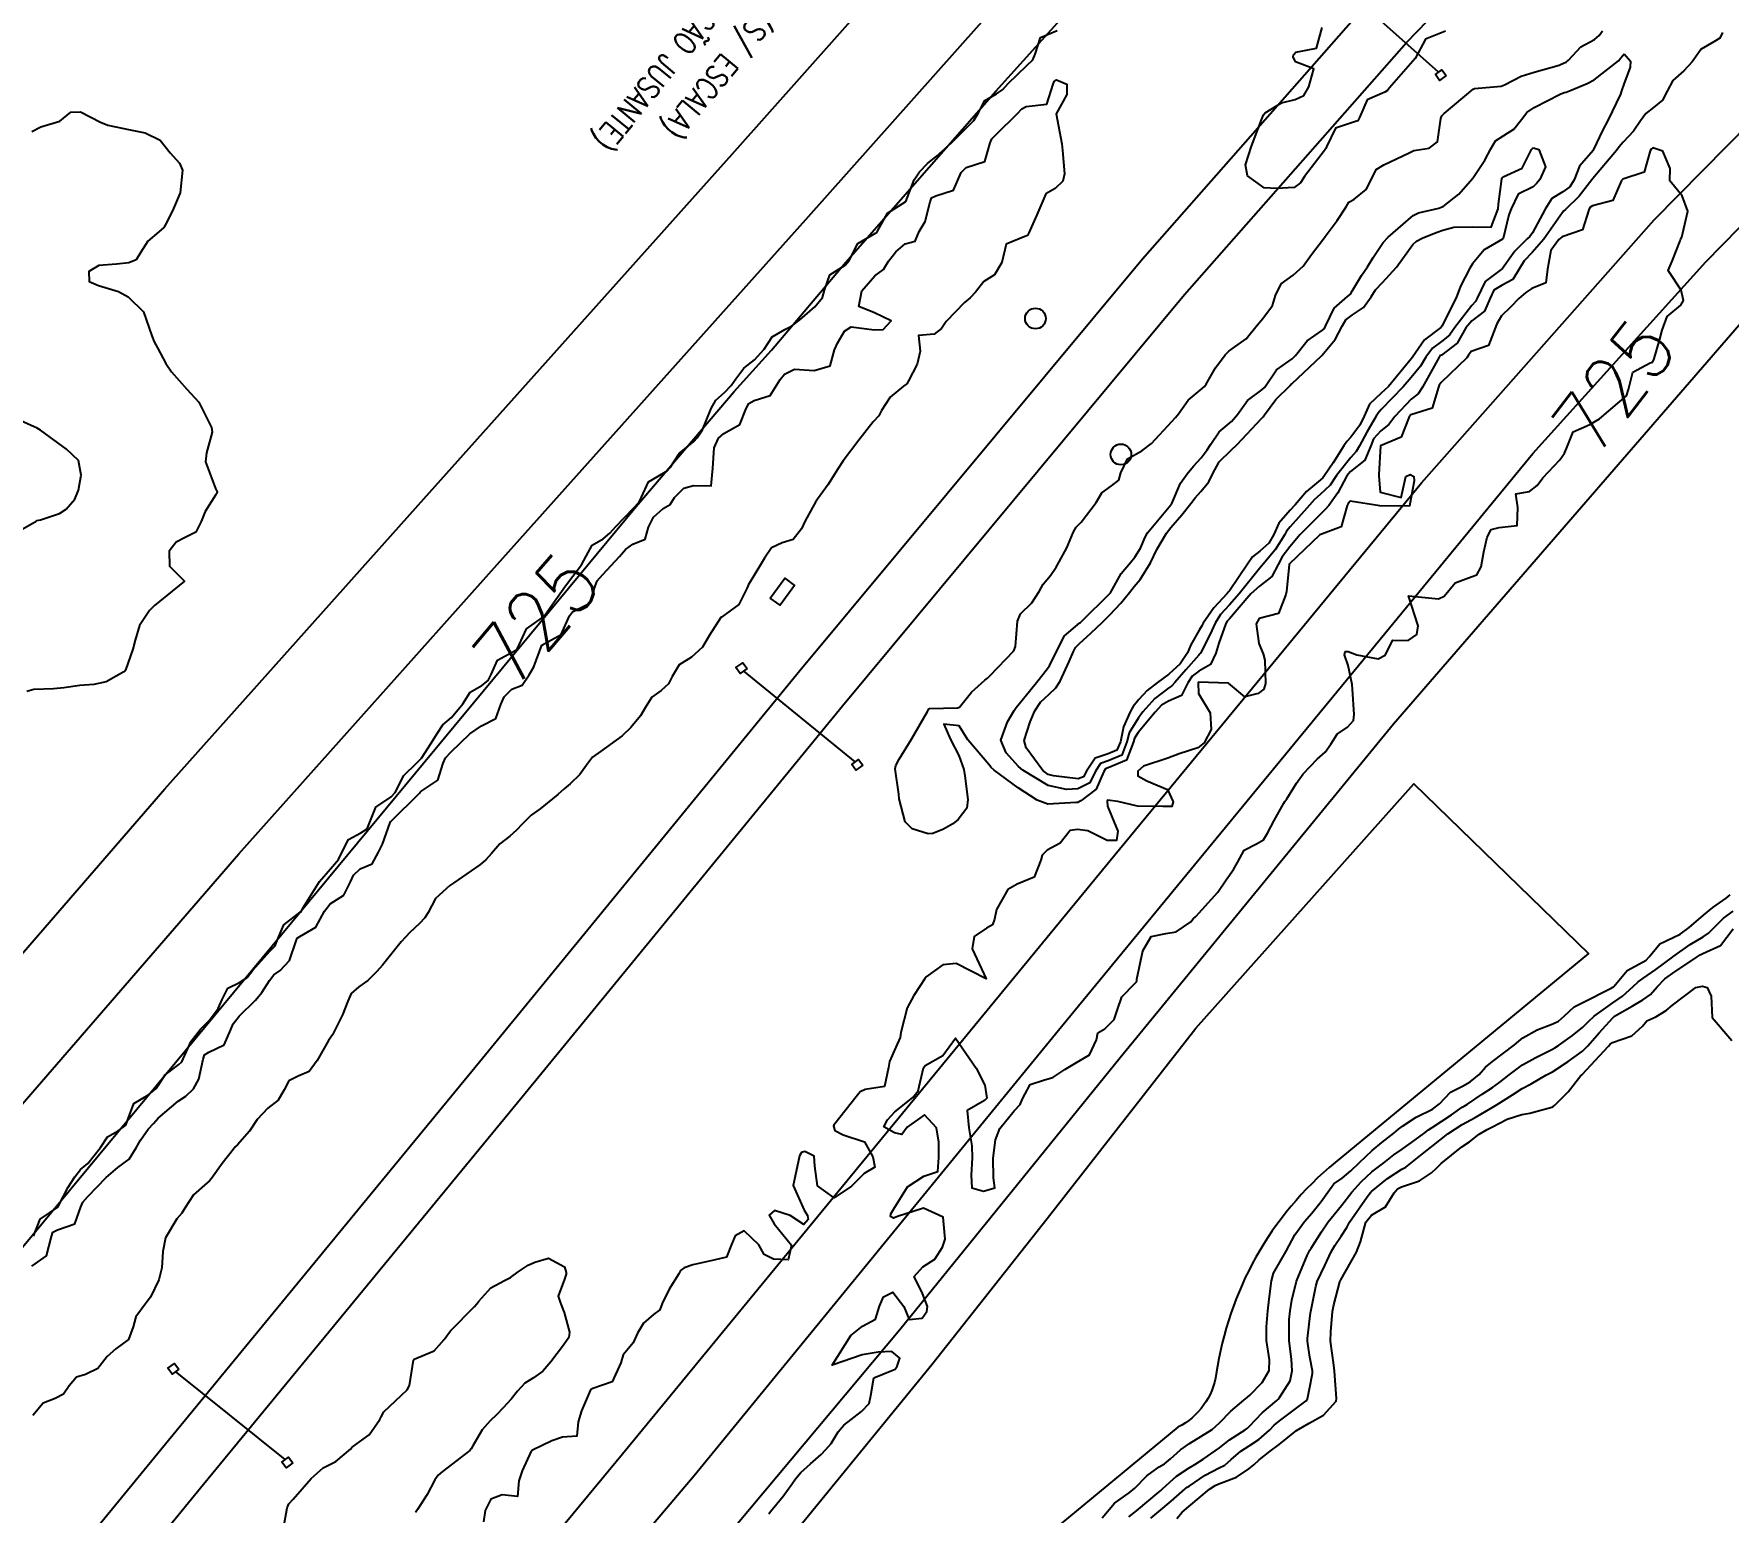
# Model space of a CAD drawing. Header units: metres. Extents: x 307586 to 320046, y 7427249 to 7434250.
# Drawn here: x 313566.3 to 313679.8, y 7432673.1 to 7432772.2 of the extents above; entities that cross this region are included whole.
import ezdxf
from ezdxf.enums import TextEntityAlignment as Align

# ---------------------------------------------------------------- set-up
doc = ezdxf.new("R2010")
doc.units = ezdxf.units.M
doc.header["$MEASUREMENT"] = 0
for name, color, linetype in [('Armario', 62, 'Continuous'), ('Cotas', 45, 'Continuous'), ('Curvas de Nivel 1m', 11, 'Continuous'), ('Curvas de Nivel 5m', 15, 'Continuous'), ('DETALHES', 45, 'Continuous'), ('Divisa', 42, 'FENCELINE2'), ('Linha Férrea', 20, 'Continuous'), ('Linha Férrea em construção', 201, 'Continuous'), ('Portico', 45, 'Continuous'), ('Postes', 20, 'Continuous'), ('Vias Primárias', 230, 'Continuous')]:
    doc.layers.add(name, color=color, linetype=linetype)
doc.styles.add('ROMANS', font='romans', dxfattribs={"height": 0.2})
doc.styles.add('Style-STANDARD', font='STANDARD.shx')
doc.linetypes.add('FENCELINE2', pattern='A,0.25,-0.1,[132,ltypeshp.shx,S=0.1,R=0,X=-0.1,Y=0],-0.1,1', length=1.45)

msp = doc.modelspace()

# ---------------------------------------------------------------- linework, layer by layer
at = {"layer": 'Armario'}
msp.add_lwpolyline([(313615.64, 7432734.38), (313616.62, 7432735.71), (313617.27, 7432735.23), (313616.29, 7432733.9)], close=True, dxfattribs=at)
at = {"layer": 'Curvas de Nivel 1m', "flags": 128}
for points, elevation in [([(313679.42, 7432772.28), (313679.24, 7432771.9), (313678.85, 7432771.65), (313677.99, 7432771.16), (313677.39, 7432770.31), (313676.83, 7432769.7), (313676.1, 7432769.05), (313675.73, 7432768.33), (313675.4, 7432767.74), (313674.8, 7432767.25), (313674.29, 7432766.85), (313673.93, 7432766.35), (313673.47, 7432765.67), (313672.77, 7432764.93), (313672.51, 7432764.62), (313672.32, 7432764.37), (313670.74, 7432762.49), (313670.7, 7432762.43), (313670.67, 7432762.39), (313669.83, 7432761.3), (313668.9, 7432760.41), (313668.8, 7432760.32), (313668.71, 7432760.21), (313667.46, 7432758.43), (313666.68, 7432757.53), (313666.14, 7432756.98), (313665.82, 7432756.45), (313665.39, 7432755.73), (313664.66, 7432755.35), (313664.11, 7432755.01), (313663.87, 7432754.47), (313663.49, 7432753.61), (313662.63, 7432752.95), (313662.24, 7432752.49), (313661.65, 7432751.46), (313660.6, 7432750.66), (313660.5, 7432750.6), (313660.44, 7432750.51), (313659.78, 7432749.32), (313659.33, 7432748.52), (313659.03, 7432748.06), (313658.56, 7432747.7), (313657.47, 7432746.55), (313657.08, 7432746.01), (313656.54, 7432745.58), (313656.05, 7432745.04), (313655.86, 7432744.57), (313655.47, 7432743.62), (313654.51, 7432742.87), (313654.26, 7432742.58), (313653.66, 7432741.42), (313653.05, 7432740.59), (313652.78, 7432740.29), (313652.47, 7432739.98), (313651.12, 7432738.62), (313650.44, 7432737.81), (313649.92, 7432737.14), (313649.65, 7432736.64), (313649.23, 7432735.83), (313648.41, 7432735.18), (313647.83, 7432734.66), (313646.39, 7432732.99), (313646.24, 7432732.83), (313646.16, 7432732.68), (313645.69, 7432731.36), (313645.49, 7432730.69), (313645.12, 7432729.92), (313644.34, 7432729.48), (313643.89, 7432729.15), (313643.62, 7432728.71), (313643.18, 7432727.85), (313642.31, 7432727.47), (313641.84, 7432727.2), (313641.42, 7432726.73), (313640.29, 7432725.38), (313640.04, 7432724.99), (313639.98, 7432724.75), (313639.5, 7432723.53), (313638.27, 7432723), (313638.1, 7432722.94), (313637.99, 7432722.77), (313637.46, 7432721.57), (313636.44, 7432720.79), (313636.31, 7432720.72), (313636.23, 7432720.69), (313636.12, 7432720.68), (313634.23, 7432720.57), (313633.52, 7432720.83), (313632.25, 7432721.67), (313630.64, 7432722.86), (313630.44, 7432723.04), (313630.27, 7432723.23), (313628.87, 7432724.88), (313628.29, 7432725.82), (313627.26, 7432725.94), (313627.72, 7432724.9), (313628.27, 7432723.83), (313628.61, 7432722.89), (313628.68, 7432722.46), (313628.88, 7432720.88), (313628.8, 7432720.31), (313628.22, 7432719.55), (313627.86, 7432719.25), (313627.24, 7432718.9), (313626.52, 7432718.6), (313626.21, 7432718.58), (313625.14, 7432718.93), (313624.67, 7432719.38), (313624.27, 7432720.94), (313624.24, 7432721.24), (313624.01, 7432722.94), (313624.04, 7432723.17), (313624.27, 7432723.59), (313625.1, 7432724.93), (313626.18, 7432726.79), (313626.23, 7432726.91), (313626.25, 7432726.96), (313626.3, 7432726.98), (313628.18, 7432727.02), (313628.31, 7432727.07), (313629.12, 7432728.08), (313630, 7432728.87), (313630.18, 7432729.02), (313630.34, 7432729.16), (313631.96, 7432730.85), (313632.06, 7432731.14), (313632.19, 7432732.84), (313632.39, 7432733.32), (313633.16, 7432734.07), (313633.64, 7432734.83), (313633.91, 7432735.32), (313634.41, 7432735.9), (313634.79, 7432736.44), (313635, 7432736.81), (313635.51, 7432737.74), (313635.95, 7432738.81), (313636.12, 7432739.14), (313636.46, 7432739.46), (313637.46, 7432740.79), (313637.84, 7432741.42), (313638.49, 7432741.91), (313638.98, 7432742.29), (313639.13, 7432742.76), (313639.57, 7432743.7), (313640.52, 7432744.25), (313641.18, 7432744.74), (313642.54, 7432746.21), (313642.79, 7432746.47), (313642.98, 7432746.72), (313643.63, 7432747.63), (313644.57, 7432748.42), (313644.72, 7432748.55), (313644.83, 7432748.7), (313645.47, 7432749.81), (313646.1, 7432750.68), (313646.35, 7432750.93), (313646.6, 7432751.09), (313647.52, 7432751.75), (313648.26, 7432752.66), (313648.63, 7432753.12), (313649.29, 7432753.99), (313649.48, 7432754.64), (313649.86, 7432755.43), (313650.66, 7432756.02), (313651.34, 7432756.62), (313651.89, 7432757.39), (313652.69, 7432758.45), (313652.76, 7432758.53), (313652.8, 7432758.6), (313653.62, 7432759.67), (313654.21, 7432760.59), (313654.39, 7432760.91), (313654.72, 7432761.09), (313655.55, 7432761.75), (313655.97, 7432762.57), (313656.22, 7432763.09), (313656.75, 7432763.41), (313658.44, 7432764.22), (313658.76, 7432764.36), (313658.91, 7432764.38), (313659.78, 7432764.52), (313660.34, 7432764.94), (313660.56, 7432766.51), (313660.62, 7432766.68), (313660.79, 7432766.84), (313662.72, 7432768.48), (313662.81, 7432768.53), (313664.6, 7432768.67), (313664.82, 7432768.76), (313665.93, 7432769.34), (313666.82, 7432769.61), (313668.49, 7432770.08), (313668.83, 7432770.23), (313668.95, 7432770.29), (313669.11, 7432770.41), (313669.93, 7432771.32), (313670.85, 7432771.81), (313671.16, 7432772.08), (313671.38, 7432772.38)], 726), ([(313660.86, 7432772.36), (313659.54, 7432771.83), (313658.83, 7432770.53), (313657.13, 7432768.56), (313656.99, 7432768.38), (313656.81, 7432768.28), (313655.62, 7432767.75), (313655.1, 7432766.58), (313654.99, 7432766.36), (313654.78, 7432766.29), (313653.51, 7432765.86), (313652.89, 7432764.6), (313652.86, 7432764.5), (313652.76, 7432764.37), (313651.43, 7432762.62), (313651.15, 7432762.21), (313650.73, 7432761.88), (313649.56, 7432761.81), (313648.73, 7432761.86), (313647.61, 7432762.67), (313647.48, 7432763.4), (313647.88, 7432764.66), (313648.54, 7432766.41), (313648.63, 7432766.65), (313648.68, 7432766.76), (313648.79, 7432766.88), (313649.88, 7432767.55), (313650.8, 7432767.78), (313651.39, 7432768.04), (313651.72, 7432768.62), (313652.05, 7432769.83), (313650.83, 7432770.3), (313650.67, 7432770.63), (313650.69, 7432770.78), (313650.84, 7432770.95), (313652.22, 7432771.23), (313652.61, 7432772.6)], 726), ([(313566.17, 7432689.63), (313567.16, 7432690.31), (313567.48, 7432691.61), (313567.58, 7432691.91), (313567.88, 7432692.06), (313569.04, 7432692.45), (313569.46, 7432693.59), (313569.58, 7432693.92), (313569.91, 7432694.29), (313571.15, 7432695.57), (313571.93, 7432696.24), (313572.68, 7432696.8), (313573.16, 7432697.55), (313573.44, 7432698.06), (313573.96, 7432698.79), (313574.31, 7432699.19), (313574.63, 7432699.53), (313575.98, 7432700.67), (313576.49, 7432701), (313577, 7432701.5), (313577.36, 7432702.14), (313577.64, 7432703.49), (313577.74, 7432703.77), (313578.03, 7432703.96), (313579.06, 7432704.45), (313579.51, 7432705.48), (313579.66, 7432705.86), (313580.05, 7432706.38), (313581.15, 7432707.45), (313581.57, 7432707.95), (313582.08, 7432708.76), (313582.37, 7432709.15), (313582.81, 7432709.43), (313583.44, 7432710.09), (313583.88, 7432711.42), (313583.94, 7432711.59), (313584.12, 7432711.7), (313585.2, 7432712.33), (313585.77, 7432713.4), (313586.15, 7432713.9), (313587.06, 7432714.48), (313587.51, 7432715.38), (313587.72, 7432715.82), (313588.17, 7432716.24), (313588.96, 7432716.57), (313589.4, 7432717.36), (313589.66, 7432717.89), (313590.17, 7432719.35), (313590.18, 7432719.38), (313590.21, 7432719.41), (313592.13, 7432721.32), (313592.18, 7432721.38), (313592.23, 7432721.42), (313593.37, 7432722.19), (313593.73, 7432723.31), (313593.89, 7432723.68), (313594.27, 7432724.09), (313595.51, 7432725.28), (313596.29, 7432725.81), (313597.25, 7432726.31), (313597.59, 7432727.26), (313597.81, 7432727.76), (313598.32, 7432728.27), (313599.02, 7432728.55), (313599.48, 7432729.24), (313599.79, 7432729.78), (313600.34, 7432731.23), (313601.62, 7432731.95), (313602.18, 7432733.2), (313602.39, 7432733.45), (313603.54, 7432734.04), (313603.91, 7432735.18), (313604.05, 7432735.54), (313604.41, 7432735.96), (313605.54, 7432737.16), (313605.95, 7432737.63), (313606.44, 7432738), (313607.25, 7432738.33), (313607.48, 7432739.14), (313607.81, 7432739.79), (313608.47, 7432740.38), (313608.94, 7432740.66), (313609.23, 7432741.12), (313609.85, 7432741.75), (313610.49, 7432741.92), (313611.68, 7432741.9), (313611.79, 7432743.09), (313611.87, 7432744.44), (313612.18, 7432745.09), (313612.53, 7432745.4), (313613.59, 7432746.01), (313614.03, 7432747.07), (313614.2, 7432747.42), (313614.55, 7432747.61), (313615.64, 7432747.96), (313616.31, 7432749.03), (313616.58, 7432749.38), (313617.27, 7432749.71), (313618.58, 7432749.62), (313619.64, 7432749.95), (313619.94, 7432751), (313620.14, 7432751.45), (313620.61, 7432752.26), (313621.05, 7432752.55), (313622.61, 7432752.34), (313623.2, 7432752.37), (313623.74, 7432752.95), (313622.63, 7432753.48), (313621.56, 7432753.91), (313621.78, 7432754.97), (313622.65, 7432755.97), (313623.22, 7432756.39), (313623.56, 7432756.95), (313624.04, 7432757.58), (313624.68, 7432758.11), (313625.34, 7432758.28), (313625.62, 7432758.93), (313626.02, 7432759.61), (313626.35, 7432760.92), (313626.44, 7432761.2), (313626.72, 7432761.33), (313627.91, 7432761.71), (313628.42, 7432762.89), (313628.75, 7432763.22), (313630, 7432763.63), (313630.37, 7432764.87), (313630.49, 7432765.15), (313630.77, 7432765.44), (313632.21, 7432766.85), (313632.48, 7432767.15), (313632.79, 7432767.31), (313634.16, 7432767.46), (313634.58, 7432768.82), (313634.65, 7432768.98), (313634.82, 7432769.1), (313635.51, 7432768.81), (313635.5, 7432768.12), (313634.78, 7432766.82), (313635.17, 7432764.82), (313635.22, 7432764.36), (313635.34, 7432762.81), (313635.23, 7432762.32), (313634.73, 7432761.81), (313634.09, 7432761.46), (313633.83, 7432760.83), (313633.49, 7432760.05), (313632.96, 7432758.84), (313632.87, 7432758.66), (313632.69, 7432758.61), (313631.45, 7432758.09), (313631.16, 7432756.86), (313630.65, 7432756.04), (313629.94, 7432755.59), (313629.38, 7432754.88), (313629.02, 7432754.5), (313628.64, 7432754.19), (313627.43, 7432752.91), (313627.1, 7432752.43), (313626.61, 7432752.07), (313625.56, 7432751.98), (313625.67, 7432750.93), (313625.48, 7432750.04), (313624.9, 7432748.94), (313624.78, 7432748.73), (313624.57, 7432748.57), (313623.66, 7432747.85), (313623.09, 7432746.95), (313622.9, 7432746.6), (313622.54, 7432746.18), (313621.57, 7432744.97), (313620.51, 7432743.58), (313620.13, 7432742.99), (313619.51, 7432741.98), (313618.81, 7432741.01), (313618.67, 7432740.8), (313618.47, 7432740.45), (313617.95, 7432739.52), (313617.72, 7432739.02), (313617.16, 7432738.31), (313616.44, 7432738.07), (313615.73, 7432737.74), (313615.25, 7432737.05), (313614.41, 7432735.64), (313614.18, 7432735.29), (313614.09, 7432735.06), (313613.52, 7432733.94), (313612.38, 7432733.11), (313612.33, 7432733.08), (313611.56, 7432731.9), (313611.1, 7432731.1), (313610.35, 7432730.41), (313609.54, 7432729.91), (313609.06, 7432729.12), (313608.82, 7432728.64), (313608.32, 7432728.19), (313607.7, 7432727.74), (313607.33, 7432727.14), (313606.95, 7432726.49), (313606.29, 7432725.72), (313605.72, 7432725.16), (313604.27, 7432724.11), (313603.73, 7432723.72), (313603.33, 7432723.19), (313602.89, 7432722.56), (313602.24, 7432721.93), (313601.83, 7432721.61), (313601.41, 7432721.21), (313600.22, 7432720.27), (313599.61, 7432719.84), (313599.01, 7432719.24), (313598.63, 7432718.82), (313598.2, 7432718.44), (313597.53, 7432717.92), (313596.97, 7432717.26), (313596.59, 7432716.85), (313596.18, 7432716.51), (313594.43, 7432715.3), (313594.16, 7432715.13), (313593.2, 7432714.26), (313592.72, 7432713.31), (313592.5, 7432712.95), (313592.13, 7432712.58), (313591.49, 7432711.97), (313590.92, 7432711.34), (313590.1, 7432710.34), (313589.66, 7432709.79), (313589.28, 7432709.36), (313588.68, 7432708.77), (313588.08, 7432708.34), (313587.56, 7432707.88), (313587.34, 7432707.38), (313586.99, 7432706.45), (313586.45, 7432705.39), (313586.3, 7432705.13), (313586.04, 7432704.73), (313585.28, 7432703.4), (313584.75, 7432702.67), (313584.01, 7432702.34), (313583.38, 7432702.04), (313583.07, 7432701.43), (313582.68, 7432700.74), (313581.98, 7432700.21), (313581.27, 7432699.45), (313580.76, 7432698.66), (313579.95, 7432697.76), (313579.8, 7432697.62), (313579.68, 7432697.47), (313578.93, 7432696.49), (313578.2, 7432695.49), (313578.08, 7432695.33), (313577.92, 7432695.2), (313577, 7432694.41), (313576.42, 7432693.5), (313576.22, 7432693.18), (313575.89, 7432692.8), (313575.12, 7432691.52), (313574.95, 7432690.61), (313574.88, 7432689.52), (313574.67, 7432688.7), (313574.11, 7432687.54), (313573.82, 7432687.17), (313573.13, 7432686.22), (313572.95, 7432685.55), (313572.64, 7432684.71), (313571.79, 7432684.08), (313571.22, 7432683.57), (313570.59, 7432682.76), (313569.76, 7432682.37), (313569.17, 7432682.18), (313568.68, 7432681.6), (313568.3, 7432681.05), (313567.74, 7432680.76), (313566.92, 7432680.44), (313566.24, 7432679.62)], 726), ([(313637.88, 7432672.77), (313638.69, 7432673.75), (313639.68, 7432674.44), (313640.06, 7432674.74), (313640.86, 7432675.57), (313641.7, 7432676.17), (313642.04, 7432676.38), (313642.44, 7432676.71), (313643.11, 7432677.31), (313643.72, 7432677.73), (313645.24, 7432678.68), (313645.74, 7432679.12), (313646.5, 7432679.91), (313647.36, 7432680.65), (313647.58, 7432680.83), (313647.76, 7432680.97), (313648.59, 7432681.82), (313649.06, 7432682.64), (313649.07, 7432683.35), (313648.87, 7432684.64), (313648.89, 7432685.56), (313648.98, 7432686.64), (313649.06, 7432687.42), (313649.21, 7432688.64), (313649.34, 7432689.15), (313649.87, 7432690.05), (313650.19, 7432690.63), (313650.78, 7432691.72), (313651.43, 7432692.61), (313651.91, 7432693.18), (313652.55, 7432693.96), (313652.99, 7432694.59), (313653.39, 7432695.13), (313653.94, 7432695.52), (313654.52, 7432696), (313655.12, 7432696.56), (313655.96, 7432697.36), (313656.61, 7432697.9), (313657.42, 7432698.54), (313657.72, 7432698.79), (313657.98, 7432698.99), (313658.91, 7432699.6), (313659.99, 7432700.15), (313660.47, 7432700.5), (313661.21, 7432701.28), (313662.01, 7432701.69), (313662.53, 7432701.96), (313663.12, 7432702.47), (313663.54, 7432702.95), (313664.03, 7432703.34), (313665.5, 7432704.44), (313665.78, 7432704.7), (313666.05, 7432704.91), (313667.02, 7432705.46), (313668.06, 7432705.86), (313668.43, 7432706.04), (313668.84, 7432706.4), (313669.49, 7432706.99), (313670.08, 7432707.29), (313671.97, 7432708.24), (313672.09, 7432708.31), (313672.12, 7432708.34), (313672.14, 7432708.36), (313673.04, 7432709.42), (313674.11, 7432710.02), (313674.32, 7432710.13), (313674.51, 7432710.34), (313675.24, 7432711.21), (313676.13, 7432711.64), (313676.59, 7432711.86), (313677.19, 7432712.3), (313678.15, 7432713.13), (313678.79, 7432713.65), (313679.67, 7432714.27), (313679.94, 7432714.49)], 726), ([(313639.66, 7432672.83), (313640.16, 7432673.24), (313641.68, 7432674.5), (313641.8, 7432674.6), (313641.93, 7432674.72), (313642.85, 7432675.55), (313643.7, 7432676.12), (313644.07, 7432676.33), (313644.64, 7432676.69), (313645.72, 7432677.46), (313646.41, 7432677.98), (313647.45, 7432678.65), (313647.61, 7432678.77), (313647.74, 7432678.9), (313648.58, 7432679.8), (313649.57, 7432680.63), (313649.67, 7432680.72), (313649.76, 7432680.83), (313650.46, 7432681.93), (313650.61, 7432682.62), (313650.55, 7432683.38), (313650.4, 7432684.62), (313650.4, 7432686.05), (313650.46, 7432686.62), (313650.58, 7432687.35), (313650.89, 7432688.61), (313651.61, 7432690.34), (313651.73, 7432690.6), (313651.78, 7432690.69), (313651.88, 7432690.83), (313652.57, 7432691.92), (313653.02, 7432692.59), (313653.41, 7432693.08), (313653.91, 7432693.69), (313654.6, 7432694.57), (313655.22, 7432695.27), (313655.94, 7432695.93), (313656.3, 7432696.2), (313656.73, 7432696.54), (313657.41, 7432697.08), (313657.96, 7432697.46), (313658.59, 7432697.9), (313659.41, 7432698.52), (313659.73, 7432698.76), (313659.98, 7432698.91), (313661.27, 7432699.77), (313661.99, 7432700.27), (313662.12, 7432700.35), (313662.34, 7432700.48), (313663.32, 7432701.15), (313664.01, 7432701.59), (313664.52, 7432701.94), (313665.13, 7432702.44), (313666.03, 7432703.12), (313666.87, 7432703.58), (313668.04, 7432704.15), (313668.2, 7432704.25), (313668.43, 7432704.41), (313669.37, 7432705.08), (313670.06, 7432705.63), (313670.44, 7432706.01), (313670.83, 7432706.38), (313672.08, 7432707.27), (313672.73, 7432707.71), (313673.45, 7432708.35), (313673.77, 7432708.67), (313674.1, 7432708.9), (313674.95, 7432709.49), (313676.07, 7432710.32), (313676.1, 7432710.34), (313676.11, 7432710.35), (313677.26, 7432711.17), (313678.13, 7432711.69), (313678.5, 7432711.92), (313678.85, 7432712.28), (313679.49, 7432712.93), (313680.15, 7432713.4)], 727), ([(313641.13, 7432672.73), (313641.67, 7432673.19), (313642.5, 7432673.88), (313643.44, 7432674.7), (313643.57, 7432674.81), (313643.69, 7432674.89), (313644.77, 7432675.61), (313645.7, 7432676.1), (313646.08, 7432676.29), (313646.51, 7432676.66), (313647.15, 7432677.23), (313647.72, 7432677.59), (313648.37, 7432678), (313649.08, 7432678.64), (313649.4, 7432678.97), (313649.74, 7432679.25), (313651.53, 7432680.6), (313651.62, 7432680.74), (313651.77, 7432681.41), (313651.96, 7432682.42), (313651.96, 7432682.6), (313651.79, 7432683.53), (313651.64, 7432684.44), (313651.62, 7432684.6), (313651.63, 7432684.78), (313651.83, 7432686.49), (313651.84, 7432686.59), (313652.18, 7432688.27), (313652.28, 7432688.6), (313652.78, 7432689.67), (313653.22, 7432690.59), (313653.46, 7432691), (313653.89, 7432691.62), (313654.25, 7432692.22), (313654.45, 7432692.57), (313655.63, 7432694.27), (313655.85, 7432694.55), (313655.88, 7432694.59), (313655.92, 7432694.63), (313656.99, 7432695.49), (313657.95, 7432696.11), (313658.21, 7432696.26), (313658.55, 7432696.52), (313659.34, 7432697.14), (313659.96, 7432697.63), (313661.03, 7432698.49), (313661.98, 7432699.12), (313662.86, 7432699.59), (313663.99, 7432700.25), (313664.34, 7432700.45), (313665.35, 7432701.1), (313666.01, 7432701.52), (313666.6, 7432701.83), (313667.59, 7432702.41), (313667.87, 7432702.56), (313668.03, 7432702.65), (313669.09, 7432703.34), (313670.04, 7432704.03), (313670.41, 7432704.38), (313671.17, 7432705.26), (313672.07, 7432706.26), (313672.12, 7432706.31), (313672.2, 7432706.36), (313673.38, 7432707.04), (313674.08, 7432707.46), (313674.61, 7432707.82), (313675.04, 7432708.33), (313675.57, 7432708.86), (313676.1, 7432709.25), (313677.66, 7432710.3), (313677.93, 7432710.48), (313678.12, 7432710.57), (313679.29, 7432711.11), (313680.14, 7432712.21)], 728), ([(313642.87, 7432672.71), (313643.22, 7432673.15), (313643.67, 7432673.52), (313645.07, 7432674.68), (313645.43, 7432674.93), (313645.69, 7432675.04), (313646.87, 7432675.48), (313647.7, 7432676.04), (313648.04, 7432676.32), (313648.38, 7432676.64), (313649.13, 7432677.23), (313649.72, 7432677.68), (313650.9, 7432678.61), (313651.74, 7432679.11), (313652.7, 7432679.64), (313653.54, 7432680.58), (313653.58, 7432680.75), (313653.43, 7432682.58), (313653.38, 7432682.99), (313653.17, 7432684.59), (313653.18, 7432685.22), (313653.31, 7432686.59), (313653.39, 7432687.03), (313653.8, 7432688.58), (313653.81, 7432688.62), (313653.85, 7432688.71), (313654.9, 7432690.56), (313655.18, 7432691.26), (313655.54, 7432692.56), (313655.91, 7432693.03), (313656.86, 7432693.6), (313657.44, 7432694.53), (313657.66, 7432694.8), (313657.93, 7432694.93), (313659.12, 7432695.33), (313659.94, 7432695.88), (313660.27, 7432696.18), (313660.58, 7432696.5), (313661.96, 7432697.62), (313662.48, 7432697.96), (313663.13, 7432698.47), (313663.67, 7432698.77), (313663.98, 7432698.93), (313665, 7432699.46), (313665.99, 7432699.78), (313666.53, 7432699.88), (313667.99, 7432700.27), (313668.09, 7432700.31), (313668.19, 7432700.41), (313669.09, 7432701.31), (313669.94, 7432702.39), (313669.99, 7432702.43), (313670.02, 7432702.46), (313671.78, 7432704.36), (313671.9, 7432704.5), (313672.05, 7432704.6), (313673.35, 7432705.05), (313674.06, 7432705.7), (313674.36, 7432706.05), (313674.95, 7432706.33), (313675.65, 7432706.76), (313676.08, 7432707.1), (313677.65, 7432708.3), (313678.09, 7432708.37), (313678.39, 7432708.29), (313678.66, 7432707.72), (313678.73, 7432706.28), (313680.05, 7432704.75)], 729), ([(313583.02, 7432672.05), (313583.28, 7432673.42), (313583.39, 7432673.7), (313583.67, 7432674.01), (313584.88, 7432675.4), (313585.69, 7432676.11), (313586.53, 7432676.54), (313587.51, 7432677.37), (313587.6, 7432677.48), (313587.71, 7432677.57), (313588.76, 7432678.32), (313589.48, 7432679.35), (313589.56, 7432679.53), (313589.74, 7432679.87), (313591.31, 7432681.33), (313591.46, 7432681.62), (313591.74, 7432683.32), (313591.78, 7432683.38), (313593.13, 7432683.96), (313593.8, 7432684.71), (313594.21, 7432685.29), (313595.82, 7432686.92), (313595.99, 7432687.1), (313596.11, 7432687.27), (313596.92, 7432688.18), (313597.84, 7432688.66), (313598.24, 7432688.86), (313598.75, 7432689.24), (313599.41, 7432689.68), (313599.86, 7432689.89), (313600.79, 7432690.15), (313601.86, 7432689.58), (313601.97, 7432689.2), (313601.97, 7432689.08), (313601.85, 7432688.74), (313601.42, 7432687.62), (313601.57, 7432687.2), (313601.64, 7432687.02), (313601.82, 7432686.52), (313602.19, 7432685.2), (313602.15, 7432684.84), (313601.79, 7432684.33), (313600.93, 7432683.21), (313600.41, 7432682.59), (313599.77, 7432682.13), (313599.2, 7432681.79), (313598.71, 7432681.24), (313598.29, 7432680.7), (313597.74, 7432680.12), (313597.31, 7432679.68), (313596.87, 7432679.26), (313596.34, 7432678.65), (313595.71, 7432677.59), (313595.59, 7432677.38), (313595.5, 7432677.27), (313593.69, 7432675.86), (313593.38, 7432675.61), (313593.16, 7432675.31), (313592.66, 7432674.33), (313592, 7432673.32), (313591.86, 7432673.12)], 726)]:
    msp.add_lwpolyline(points, dxfattribs=dict(at, elevation=elevation))
for points, elevation in [([(313672.84, 7432770.84), (313673.26, 7432770.36), (313673.24, 7432769.95), (313672.82, 7432768.82), (313672.67, 7432768.36), (313672.6, 7432768.15), (313671.75, 7432766.38), (313671.41, 7432765.76), (313670.77, 7432764.39), (313670.76, 7432764.37), (313669.84, 7432763.31), (313669.49, 7432762.4), (313669.21, 7432761.93), (313668.73, 7432761.6), (313668, 7432761.14), (313667.55, 7432760.43), (313666.7, 7432758.84), (313666.53, 7432758.61), (313666.35, 7432758.44), (313665.51, 7432757.62), (313664.69, 7432756.46), (313663.53, 7432755.6), (313662.99, 7432754.48), (313662.88, 7432754.24), (313662.64, 7432753.99), (313661.49, 7432752.5), (313661.13, 7432751.99), (313660.61, 7432751.58), (313659.99, 7432751.13), (313659.55, 7432750.52), (313659.2, 7432749.92), (313658.58, 7432749.15), (313658.04, 7432748.54), (313656.56, 7432747.01), (313656.35, 7432746.77), (313656.22, 7432746.56), (313655.6, 7432745.5), (313655.1, 7432744.57), (313654.89, 7432744.2), (313654.52, 7432743.79), (313653.58, 7432742.59), (313653.14, 7432741.94), (313652.48, 7432741.31), (313652.09, 7432740.99), (313651.75, 7432740.61), (313650.46, 7432739.15), (313650.23, 7432738.86), (313650.1, 7432738.63), (313649.46, 7432737.62), (313648.66, 7432736.65), (313648.55, 7432736.52), (313648.42, 7432736.36), (313647.05, 7432734.67), (313646.4, 7432733.92), (313645.8, 7432733.27), (313645.43, 7432732.69), (313645.1, 7432731.96), (313644.46, 7432730.7), (313644.42, 7432730.64), (313644.35, 7432730.56), (313643.47, 7432729.58), (313642.73, 7432728.72), (313642.54, 7432728.5), (313642.33, 7432728.36), (313641.39, 7432727.66), (313640.6, 7432726.75), (313640.3, 7432726.36), (313639.68, 7432725.36), (313639.53, 7432724.76), (313639.18, 7432723.86), (313638.27, 7432723.47), (313637.75, 7432723.29), (313637.42, 7432722.78), (313637.04, 7432722), (313636.24, 7432721.59), (313635.49, 7432721.56), (313634.25, 7432721.82), (313632.55, 7432722.84), (313632.27, 7432723.09), (313631.43, 7432724.01), (313631.09, 7432724.86), (313631.53, 7432726.09), (313631.98, 7432726.84), (313632.11, 7432727.04), (313632.31, 7432727.29), (313633, 7432728.15), (313633.55, 7432728.83), (313633.9, 7432729.26), (313634.34, 7432729.84), (313634.82, 7432730.81), (313635.34, 7432731.84), (313636.38, 7432732.72), (313636.43, 7432732.75), (313636.47, 7432732.79), (313638.4, 7432734.71), (313638.43, 7432734.74), (313638.45, 7432734.77), (313639.15, 7432736.03), (313639.76, 7432736.76), (313640.06, 7432737.12), (313640.44, 7432737.72), (313640.75, 7432738.45), (313640.91, 7432738.74), (313642.47, 7432740.63), (313642.51, 7432740.68), (313642.54, 7432740.72), (313643.12, 7432742.08), (313643.56, 7432742.71), (313644, 7432743.21), (313644.51, 7432743.78), (313644.91, 7432744.31), (313645.14, 7432744.69), (313645.71, 7432745.51), (313646.54, 7432746.2), (313646.94, 7432746.67), (313647.6, 7432747.62), (313648.57, 7432748.32), (313648.74, 7432748.48), (313648.86, 7432748.65), (313649.56, 7432749.66), (313650.59, 7432750.41), (313650.83, 7432750.63), (313651.6, 7432751.62), (313652.62, 7432752.32), (313652.77, 7432752.45), (313652.84, 7432752.6), (313653.42, 7432753.8), (313654.3, 7432754.58), (313654.5, 7432754.73), (313654.65, 7432754.98), (313655.25, 7432755.98), (313655.65, 7432756.57), (313656.03, 7432757.2), (313656.69, 7432758.2), (313657.02, 7432758.56), (313658.71, 7432760.01), (313659.06, 7432760.18), (313660.43, 7432760.51), (313660.65, 7432760.58), (313660.71, 7432760.61), (313661.77, 7432761.45), (313662.67, 7432762.48), (313662.74, 7432762.58), (313663.51, 7432763.71), (313663.9, 7432764.47), (313664.23, 7432765.01), (313664.78, 7432765.37), (313665.45, 7432765.79), (313665.97, 7432766.45), (313666.32, 7432766.92), (313666.8, 7432767.25), (313668.55, 7432768.15), (313668.81, 7432768.24), (313668.95, 7432768.27), (313669.28, 7432768.41), (313670.36, 7432768.85), (313670.82, 7432769.11), (313672.45, 7432770.37), (313672.62, 7432770.58)], 727), ([(313666.76, 7432764.54), (313667.12, 7432764.43), (313667.58, 7432763.26), (313667.19, 7432762.43), (313666.99, 7432762.18), (313666.74, 7432761.92), (313665.74, 7432761.44), (313665.28, 7432760.45), (313665.12, 7432760.05), (313664.73, 7432758.46), (313664.72, 7432758.44), (313664.69, 7432758.42), (313663.45, 7432757.71), (313662.68, 7432756.78), (313662.49, 7432756.48), (313661.88, 7432755.27), (313661.58, 7432754.5), (313660.62, 7432752.59), (313660.59, 7432752.54), (313660.55, 7432752.51), (313659.47, 7432751.67), (313658.65, 7432750.53), (313658.63, 7432750.49), (313658.59, 7432750.44), (313657.06, 7432748.55), (313656.57, 7432748.1), (313655.77, 7432747.36), (313655.42, 7432746.57), (313655.14, 7432745.97), (313654.53, 7432745.17), (313654.25, 7432744.86), (313654.06, 7432744.58), (313653.34, 7432743.43), (313652.76, 7432742.6), (313652.66, 7432742.44), (313652.5, 7432742.3), (313651.57, 7432741.53), (313650.79, 7432740.63), (313650.47, 7432740.27), (313649.71, 7432739.39), (313649.36, 7432738.64), (313649.03, 7432738.06), (313648.44, 7432737.52), (313647.94, 7432737.14), (313647.6, 7432736.66), (313646.4, 7432734.87), (313646.32, 7432734.77), (313646.24, 7432734.68), (313645.36, 7432733.72), (313644.64, 7432732.7), (313644.55, 7432732.53), (313644.38, 7432732.22), (313643.82, 7432731.25), (313643.59, 7432730.71), (313643.09, 7432729.97), (313642.34, 7432729.29), (313641.57, 7432728.73), (313640.89, 7432728.18), (313640.32, 7432727.59), (313639.94, 7432727.12), (313639.74, 7432726.76), (313639.29, 7432725.76), (313639.09, 7432724.76), (313638.86, 7432724.18), (313638.27, 7432723.94), (313637.4, 7432723.65), (313636.82, 7432722.78), (313636.63, 7432722.41), (313636.26, 7432722.27), (313634.6, 7432722.47), (313634.26, 7432722.56), (313633.9, 7432722.82), (313632.77, 7432724.34), (313632.64, 7432724.84), (313633.04, 7432726.09), (313633.37, 7432726.83), (313633.74, 7432727.4), (313634.32, 7432727.95), (313634.77, 7432728.37), (313635.05, 7432728.81), (313635.67, 7432730.12), (313635.96, 7432730.8), (313636.09, 7432731.06), (313636.36, 7432731.33), (313637.12, 7432732.03), (313637.9, 7432732.77), (313638.39, 7432733.25), (313639.12, 7432734.04), (313639.71, 7432734.76), (313640.01, 7432735.15), (313640.41, 7432735.63), (313641.11, 7432736.74), (313641.53, 7432737.64), (313642.17, 7432738.72), (313642.46, 7432739.1), (313643.21, 7432739.96), (313643.8, 7432740.71), (313644.09, 7432741.1), (313644.49, 7432741.51), (313645.02, 7432742.17), (313645.26, 7432742.69), (313645.7, 7432743.5), (313646.52, 7432744.29), (313646.92, 7432744.67), (313648.54, 7432746.41), (313648.66, 7432746.53), (313648.74, 7432746.65), (313649.51, 7432747.69), (313650.47, 7432748.63), (313650.52, 7432748.68), (313650.57, 7432748.73), (313652.56, 7432750.6), (313652.57, 7432750.62), (313652.59, 7432750.64), (313653.49, 7432751.71), (313653.94, 7432752.59), (313654.19, 7432753.02), (313654.63, 7432753.35), (313655.37, 7432753.84), (313655.89, 7432754.57), (313656.18, 7432755.03), (313656.65, 7432755.52), (313657.58, 7432756.55), (313658.69, 7432758.06), (313658.92, 7432758.3), (313659.35, 7432758.52), (313660.32, 7432758.89), (313660.7, 7432759.02), (313661.44, 7432759.24), (313662.7, 7432759.25), (313663.94, 7432759.22), (313664.39, 7432760.46), (313664.42, 7432760.76), (313664.65, 7432762.46), (313664.67, 7432762.53), (313664.74, 7432762.6), (313666.01, 7432763.18), (313666.64, 7432764.44), (313666.69, 7432764.51)], 728)]:
    msp.add_lwpolyline(points, close=True, dxfattribs=dict(at, elevation=elevation))
at = {"layer": 'Curvas de Nivel 5m', "elevation": 725, "flags": 128}
for points in [[(313566.29, 7432691.63), (313566.73, 7432692.78), (313567.9, 7432693.57), (313567.93, 7432693.59), (313567.94, 7432693.61), (313568.61, 7432694.91), (313569.06, 7432695.6), (313569.44, 7432696.09), (313569.93, 7432696.5), (313570.78, 7432697.58), (313571.23, 7432698.29), (313571.96, 7432698.69), (313572.46, 7432699.06), (313572.65, 7432699.55), (313573, 7432700.53), (313573.99, 7432701.11), (313574.49, 7432701.53), (313575.09, 7432702.44), (313576.02, 7432703.13), (313576.22, 7432703.31), (313576.31, 7432703.51), (313576.84, 7432704.7), (313577.47, 7432705.5), (313577.75, 7432705.79), (313578.05, 7432706.09), (313578.66, 7432706.88), (313578.92, 7432707.48), (313579.3, 7432708.25), (313580.08, 7432708.63), (313580.59, 7432708.96), (313580.97, 7432709.46), (313582.11, 7432710.73), (313582.46, 7432711.09), (313582.6, 7432711.44), (313583.06, 7432712.5), (313584.14, 7432713.33), (313584.19, 7432713.37), (313584.23, 7432713.42), (313584.33, 7432713.6), (313585.44, 7432715.4), (313586.17, 7432716.25), (313586.71, 7432716.86), (313586.96, 7432717.38), (313587.38, 7432718.2), (313588.2, 7432718.65), (313588.64, 7432718.93), (313588.82, 7432719.36), (313589.21, 7432720.38), (313590.23, 7432721.07), (313590.5, 7432721.35), (313591.09, 7432722.49), (313591.94, 7432723.32), (313592.27, 7432723.66), (313592.93, 7432724.66), (313593.33, 7432725.31), (313593.71, 7432725.89), (313594.29, 7432726.38), (313595.05, 7432727.29), (313595.53, 7432728.07), (313596.32, 7432728.53), (313596.74, 7432728.85), (313596.93, 7432729.26), (313597.37, 7432730.23), (313598.35, 7432730.75), (313598.66, 7432730.93), (313598.81, 7432731.25), (313599.3, 7432732.31), (313600.38, 7432733.07), (313600.47, 7432733.14), (313600.54, 7432733.23), (313600.84, 7432733.68), (313601.92, 7432735.21), (313602.41, 7432735.85), (313603, 7432736.61), (313603.31, 7432737.19), (313603.7, 7432737.92), (313604.44, 7432738.36), (313604.9, 7432738.72), (313605.29, 7432739.17), (313606.47, 7432740.4), (313606.83, 7432740.78), (313607.02, 7432741.14), (313607.47, 7432742.16), (313608.5, 7432742.78), (313608.73, 7432742.9), (313608.94, 7432743.13), (313609.55, 7432744.08), (313610.52, 7432744.86), (313610.75, 7432745.11), (313611.09, 7432745.66), (313611.68, 7432747.09), (313612, 7432747.64), (313612.56, 7432748.15), (313613.02, 7432748.62), (313613.33, 7432749.07), (313613.86, 7432749.79), (313614.59, 7432750.34), (313615.22, 7432751.05), (313615.76, 7432751.89), (313616.61, 7432752.38), (313617.05, 7432752.6), (313617.62, 7432753.03), (313618.63, 7432753.89), (313619.13, 7432754.52), (313619.26, 7432755), (313619.63, 7432756.03), (313620.66, 7432756.69), (313620.92, 7432756.99), (313621.51, 7432758.14), (313622.69, 7432758.83), (313622.78, 7432758.87), (313622.82, 7432758.96), (313623.49, 7432760.16), (313624.71, 7432760.94), (313625.27, 7432762.4), (313625.63, 7432762.93), (313626.17, 7432763.5), (313626.75, 7432763.97), (313627.81, 7432764.9), (313628.77, 7432765.86), (313629.28, 7432766.38), (313629.58, 7432766.88), (313629.98, 7432767.69), (313630.8, 7432768.16), (313631.21, 7432768.46), (313631.58, 7432768.86), (313632.83, 7432770.06), (313633.22, 7432770.45), (313633.38, 7432770.83), (313633.75, 7432771.93), (313634.86, 7432772.41)], [(313566.17, 7432765.64), (313566.77, 7432765.95), (313568.05, 7432766.34), (313568.78, 7432766.94), (313569.42, 7432766.96), (313570.77, 7432766.27), (313571.26, 7432766.07), (313572.76, 7432765.76), (313573.77, 7432765.55), (313574.76, 7432765.06), (313575.44, 7432764.22), (313576.06, 7432763.52), (313576.27, 7432763.05), (313576.11, 7432761.52), (313575.65, 7432760.47), (313575.2, 7432759.53), (313575.02, 7432759.2), (313574.68, 7432758.91), (313573.94, 7432758.28), (313573.46, 7432757.55), (313573.16, 7432757.05), (313572.66, 7432756.83), (313571.84, 7432756.76), (313570.65, 7432756.66), (313569.98, 7432756.26), (313570.02, 7432755.6), (313570.64, 7432755.31), (313571.98, 7432754.91), (313572.63, 7432754.57), (313573.64, 7432753.55), (313574.2, 7432751.94), (313574.37, 7432751.54), (313574.59, 7432751.15), (313575.15, 7432750.1), (313575.52, 7432749.53), (313576.56, 7432748.37), (313577.35, 7432747.5), (313578.21, 7432745.81), (313578.24, 7432745.49), (313577.88, 7432744.12), (313577.81, 7432743.5), (313578.48, 7432741.72), (313578.58, 7432741.49), (313578.57, 7432741.39), (313578.47, 7432741.27), (313577.77, 7432740.19), (313577.52, 7432739.5), (313577.15, 7432738.8), (313576.44, 7432738.44), (313575.83, 7432738.12), (313575.38, 7432737.53), (313575.4, 7432736.51), (313576.4, 7432735.51), (313574.39, 7432733.89), (313574.21, 7432733.71), (313574.06, 7432733.54), (313573.38, 7432732.54), (313573.1, 7432731.55), (313572.94, 7432730.96), (313572.44, 7432729.56), (313572.4, 7432729.49), (313572.33, 7432729.43), (313571.14, 7432728.76), (313570.32, 7432728.59), (313569.39, 7432728.52), (313568.31, 7432728.36), (313567.62, 7432728.31), (313566.31, 7432728.26), (313565.83, 7432728.12)], [(313615.53, 7432673.03), (313615.66, 7432673.18), (313616.49, 7432674.21), (313617.09, 7432675.02), (313617.32, 7432675.38), (313617.69, 7432675.8), (313618.33, 7432676.37), (313619.04, 7432677), (313619.36, 7432677.34), (313619.71, 7432677.75), (313620.19, 7432678.52), (313620.56, 7432678.98), (313621.74, 7432679.88), (313622.27, 7432680.43), (313622.38, 7432680.95), (313622.58, 7432682.14), (313623.78, 7432682.63), (313624, 7432682.72), (313624.14, 7432682.93), (313624.31, 7432683.46), (313623.79, 7432683.91), (313622.87, 7432683.87), (313621.79, 7432683.69), (313619.78, 7432682.99), (313621.03, 7432684.97), (313621.81, 7432685.61), (313622.68, 7432686.08), (313622.95, 7432686.95), (313623.22, 7432687.56), (313623.84, 7432687.88), (313624.58, 7432686.93), (313624.94, 7432686.05), (313625.82, 7432686.14), (313626.13, 7432686.59), (313626.16, 7432686.91), (313625.84, 7432687.8), (313625.28, 7432688.92), (313625.86, 7432689.57), (313626.66, 7432690.1), (313627.18, 7432690.9), (313627.35, 7432691.43), (313627.22, 7432692.9), (313625.91, 7432693.5), (313624.17, 7432692.94), (313623.9, 7432692.84), (313623.69, 7432692.94), (313623.72, 7432693.13), (313623.91, 7432693.46), (313624.84, 7432694.93), (313625.93, 7432695.65), (313626.87, 7432695.96), (313626.94, 7432696.9), (313626.93, 7432697.93), (313626.77, 7432698.9), (313625.98, 7432699.77), (313624.81, 7432698.93), (313624.45, 7432698.44), (313623.97, 7432698.56), (313623.24, 7432698.95), (313623.49, 7432699.43), (313623.98, 7432699.96), (313625.19, 7432700.92), (313625.54, 7432701.37), (313625.91, 7432702.91), (313626.02, 7432703.07), (313627.2, 7432703.73), (313628.04, 7432704.89), (313629.44, 7432702.88), (313630.01, 7432701.74), (313630.14, 7432700.87), (313629.99, 7432700.71), (313628.83, 7432700.04), (313628.93, 7432698.88), (313629.14, 7432697.69), (313629.16, 7432696.88), (313629.1, 7432695.71), (313629.13, 7432694.88), (313629.92, 7432694.65), (313630.69, 7432694.86), (313630.6, 7432695.53), (313630.56, 7432696.86), (313630.73, 7432698.09), (313631.01, 7432698.85), (313631.98, 7432700.02), (313632.38, 7432700.45), (313632.54, 7432700.83), (313633.05, 7432701.79), (313634.01, 7432702.1), (313634.57, 7432702.26), (313635.36, 7432702.8), (313636.03, 7432703.19), (313637.03, 7432703.78), (313637.49, 7432704.78), (313637.58, 7432705.25), (313638.05, 7432705.52), (313638.67, 7432706.15), (313638.87, 7432706.76), (313639.18, 7432707.66), (313640.09, 7432708.58), (313640.17, 7432708.67), (313640.19, 7432708.75), (313640.19, 7432708.85), (313640.59, 7432710.74), (313641.16, 7432711.7), (313642.13, 7432711.91), (313642.83, 7432712.02), (313643.8, 7432712.7), (313643.97, 7432712.88), (313644.15, 7432713.04), (313645.62, 7432714.68), (313646.17, 7432715.5), (313646.66, 7432716.19), (313646.94, 7432716.66), (313647.38, 7432717.48), (313648.2, 7432717.92), (313648.67, 7432718.19), (313648.95, 7432718.64), (313649.39, 7432719.47), (313650.04, 7432720.63), (313650.11, 7432720.75), (313650.24, 7432720.93), (313650.9, 7432721.98), (313651.33, 7432722.61), (313652.27, 7432723.59), (313652.81, 7432724.06), (313653.2, 7432724.59), (313653.61, 7432725.27), (313654.3, 7432725.73), (313654.7, 7432726.18), (313654.76, 7432726.58), (313654.64, 7432728.27), (313654.61, 7432728.58), (313654.35, 7432729.87), (313654.1, 7432730.58), (313654.14, 7432730.8), (313654.36, 7432730.81), (313654.93, 7432730.57), (313656.35, 7432730.32), (313656.84, 7432730.55), (313657.35, 7432731.56), (313658.37, 7432731.54), (313658.95, 7432731.95), (313659.04, 7432732.52), (313658.4, 7432734.53), (313660.4, 7432734.33), (313660.78, 7432734.5), (313661.52, 7432735.39), (313662.42, 7432735.74), (313662.97, 7432735.93), (313663.26, 7432736.47), (313663.44, 7432737.48), (313663.67, 7432738.47), (313663.94, 7432738.98), (313664.46, 7432739.1), (313665.67, 7432739.24), (313665.71, 7432740.45), (313665.58, 7432741.36), (313666.49, 7432741.51), (313667.01, 7432741.92), (313667.39, 7432742.43), (313668.52, 7432743.64), (313668.85, 7432744.08), (313668.98, 7432744.41), (313669.42, 7432745.52), (313670.55, 7432746.01), (313671.19, 7432746.38), (313672.56, 7432747.54), (313672.99, 7432747.94), (313673.13, 7432748.35), (313673.42, 7432749.52), (313674.59, 7432750.13), (313674.74, 7432750.19), (313674.83, 7432750.34), (313675.22, 7432751.73), (313675.38, 7432752.33), (313675.72, 7432753.24), (313676.64, 7432754), (313676.81, 7432754.32), (313676.65, 7432755), (313675.79, 7432756.33), (313676.06, 7432756.95), (313676.59, 7432758.32), (313676.61, 7432758.4), (313676.7, 7432758.56), (313677.1, 7432760.31), (313676.73, 7432761.32), (313675.91, 7432762.33), (313675.92, 7432763.16), (313675.44, 7432764.33), (313674.77, 7432764.54), (313674.64, 7432764.46), (313674.59, 7432764.34), (313674.17, 7432762.92), (313672.74, 7432762.45), (313672.67, 7432762.36), (313672.08, 7432761.01), (313670.72, 7432760.65), (313670.55, 7432760.55), (313670.47, 7432760.39), (313670.04, 7432759.06), (313668.69, 7432758.58), (313668.46, 7432758.41), (313667.93, 7432757.66), (313667.7, 7432756.42), (313667.59, 7432755.49), (313666.65, 7432755.12), (313666.25, 7432754.85), (313665.78, 7432754.45), (313665.23, 7432753.86), (313664.63, 7432753.29), (313664.32, 7432752.76), (313664.2, 7432752.46), (313663.76, 7432751.31), (313662.6, 7432750.89), (313662.42, 7432750.66), (313662.29, 7432750.48), (313660.58, 7432748.83), (313660.44, 7432748.65), (313660.4, 7432748.51), (313659.97, 7432747.1), (313658.55, 7432746.66), (313658.43, 7432746.53), (313657.91, 7432745.16), (313656.52, 7432744.58), (313656.41, 7432742.65), (313656.4, 7432742.56), (313656.49, 7432741.48), (313657.9, 7432741.12), (313658.22, 7432742.53), (313658.5, 7432742.65), (313658.75, 7432742.53), (313658.78, 7432742.24), (313658.47, 7432740.53), (313656.47, 7432740.56), (313654.48, 7432740.88), (313654.34, 7432740.72), (313654.29, 7432740.58), (313653.88, 7432739.16), (313652.45, 7432738.62), (313652.42, 7432738.6), (313650.42, 7432736.67), (313650.4, 7432736.65), (313650.39, 7432736.63), (313650.21, 7432734.83), (313650.18, 7432734.63), (313649.69, 7432733.34), (313648.39, 7432733.01), (313648.19, 7432732.65), (313648.36, 7432731.33), (313648.66, 7432730.65), (313648.77, 7432730.22), (313648.81, 7432728.65), (313648.7, 7432728.27), (313648.33, 7432727.99), (313647.42, 7432727.76), (313646.33, 7432728.68), (313644.33, 7432728.74), (313644.31, 7432728.73), (313644.3, 7432728.7), (313644.32, 7432727.99), (313645.1, 7432726.69), (313645.18, 7432725.58), (313644.71, 7432724.69), (313644.28, 7432724.34), (313643.04, 7432723.94), (313642.27, 7432723.65), (313640.64, 7432723.12), (313640.26, 7432722.78), (313640.26, 7432722.48), (313640.86, 7432722.13), (313642.25, 7432721.55), (313642.62, 7432720.72), (313642.53, 7432720.42), (313642.23, 7432720.41), (313641.93, 7432720.42), (313640.23, 7432720.45), (313638.93, 7432720.76), (313638.23, 7432720.83), (313638.21, 7432720.8), (313638.2, 7432720.77), (313638.23, 7432720.43), (313638.92, 7432718.76), (313638.84, 7432718.13), (313638.2, 7432718.13), (313636.9, 7432718.78), (313636.21, 7432718.87), (313635.73, 7432718.8), (313635.06, 7432717.95), (313634.19, 7432717.5), (313633.86, 7432717.16), (313633.77, 7432716.82), (313633.32, 7432715.68), (313632.17, 7432715.22), (313631.56, 7432714.85), (313630.8, 7432713.51), (313630.66, 7432712.86), (313630.53, 7432712.48), (313630.13, 7432712.27), (313629.3, 7432711.7), (313629.16, 7432710.88), (313630.09, 7432708.87), (313628.1, 7432709.89), (313627.19, 7432709.81), (313626.09, 7432709), (313626.02, 7432708.91), (313625.25, 7432707.75), (313624.8, 7432706.93), (313624.39, 7432705.28), (313624.33, 7432704.94), (313624.04, 7432704.29), (313623.63, 7432703.34), (313623.56, 7432702.94), (313623.29, 7432701.66), (313622, 7432701.46), (313621.67, 7432701.29), (313621.4, 7432700.97), (313619.97, 7432699.15), (313619.9, 7432699.06), (313619.87, 7432698.99), (313619.97, 7432698.71), (313620.51, 7432698.43), (313621.96, 7432697.94), (313622.51, 7432696.95), (313622.64, 7432696.25), (313621.93, 7432695.84), (313621.07, 7432694.97), (313619.92, 7432694.21), (313618.81, 7432695), (313618.63, 7432696.31), (313618.57, 7432697), (313617.95, 7432697.31), (313617.72, 7432697.24), (313617.6, 7432697.01), (313617.3, 7432695.64), (313617.17, 7432695.02), (313617.91, 7432693.37), (313618.14, 7432693.01), (313618.17, 7432692.74), (313617.89, 7432692.41), (313616.97, 7432693.02), (313615.91, 7432693.36), (313615.57, 7432693.04), (313615.89, 7432692.46), (313617.06, 7432691.02), (313616.84, 7432690.04), (313615.86, 7432690.09), (313615.23, 7432690.41), (313614.87, 7432691.04), (313613.89, 7432691.98), (313613.28, 7432691.66), (313613.05, 7432691.07), (313612.7, 7432690.23), (313611.86, 7432690.02), (313610.46, 7432689.7), (313609.86, 7432689.5), (313609.63, 7432689.34), (313609.51, 7432689.11), (313608.87, 7432688.08), (313608.4, 7432687.12), (313608.25, 7432686.7), (313607.82, 7432686.38), (313607.15, 7432685.8), (313606.74, 7432685.14), (313606.45, 7432684.49), (313605.79, 7432683.68), (313605.62, 7432683.15), (313605.04, 7432681.88), (313603.76, 7432681.42), (313603.6, 7432681.33), (313603.52, 7432681.18), (313603, 7432679.93), (313602.76, 7432679.19), (313602.67, 7432678.24), (313601.72, 7432678.16), (313601.01, 7432677.91), (313599.7, 7432677.3), (313599.66, 7432677.27), (313599.63, 7432677.23), (313599.02, 7432675.91), (313598.8, 7432675.24), (313598.71, 7432674.2), (313597.67, 7432674.31), (313596.92, 7432674.01), (313596.53, 7432673.26), (313596.42, 7432672.5)], [(313565.26, 7432738.83), (313566.45, 7432739.54), (313566.51, 7432739.57), (313566.75, 7432739.63), (313568.02, 7432740.05), (313568.46, 7432740.33), (313569.06, 7432741.01), (313569.29, 7432741.6), (313569.47, 7432742.62), (313569.3, 7432743.6), (313568.5, 7432744.35), (313566.74, 7432745.63), (313566.52, 7432745.76), (313565.23, 7432746.35)]]:
    msp.add_lwpolyline(points, dxfattribs=at)
at = {"layer": 'Divisa'}
msp.add_lwpolyline([(313405.65, 7432495.73), (313418.64, 7432510.59), (313425.1, 7432521.74), (313455.05, 7432555.03), (313486.75, 7432592.09), (313526.44, 7432643.16), (313561.64, 7432686.2), (313606.66, 7432740.52), (313613.22, 7432748.23), (313615.72, 7432750.98), (313620.71, 7432756.89), (313630.74, 7432768.34), (313647.42, 7432786.85), (313661.29, 7432802.92), (313674.57, 7432816.02), (313689.96, 7432829.77), (313723.71, 7432856.45), (313747.52, 7432870.88), (313775.84, 7432886.63), (313799.06, 7432896.66), (313819.29, 7432904.5), (313848.81, 7432912.94), (313876.24, 7432919.12)], dxfattribs=at)
at = {"layer": 'Linha Férrea'}
for points in [[(313420.08, 7432485.51), (313443.38, 7432512.83), (313466.98, 7432540.46), (313496.55, 7432575.86), (313513.53, 7432596.36), (313520.53, 7432604.76), (313524.73, 7432609.81), (313528.9, 7432615.41), (313530.87, 7432618.07), (313535.15, 7432622.8), (313538.45, 7432627.04), (313544.85, 7432634.49), (313560.13, 7432653.6), (313577.68, 7432675.01), (313599.01, 7432700.96), (313620.47, 7432727.17), (313643.39, 7432754.71), (313658.26, 7432771.6), (313666.64, 7432780.27)], [(313422.86, 7432495.18), (313430.93, 7432504.26), (313436.42, 7432510.87), (313444.21, 7432520.18), (313448.43, 7432524.92), (313452.17, 7432529.6), (313470.63, 7432551.25), (313493.2, 7432578.19), (313496.7, 7432582.08), (313519.01, 7432609.49), (313528.95, 7432621.54), (313535.44, 7432629.33), (313542.8, 7432638.07), (313544.27, 7432639.91), (313557.26, 7432655.94), (313574.82, 7432677.35), (313596.15, 7432703.3), (313617.62, 7432729.53), (313640.58, 7432757.11), (313655.54, 7432774.11)]]:
    msp.add_lwpolyline(points, dxfattribs=at)
at = {"layer": 'Linha Férrea em construção'}
for points in [[(313544.9, 7432603.38), (313560.47, 7432622.05), (313577.69, 7432643.12), (313605.73, 7432677.05), (313638.72, 7432717.17), (313659.26, 7432742.11), (313674.84, 7432759.72), (313687.86, 7432772.92), (313695, 7432779.69), (313704.34, 7432788.5), (313714.23, 7432796.92), (313726.52, 7432806.64), (313738.42, 7432815.43), (313751.81, 7432824.78), (313765.73, 7432833.02), (313784.8, 7432843.65)], [(313544.9, 7432596.51), (313561.44, 7432616.85), (313575.58, 7432633.56), (313588.86, 7432650.01), (313610.55, 7432675.59), (313635.15, 7432705.67), (313659.39, 7432735.15), (313666.73, 7432744.06), (313678.32, 7432756.9), (313690.67, 7432769.51), (313705.18, 7432783.25), (313715.77, 7432792.34), (313726.48, 7432800.77), (313736.94, 7432809.11), (313747.27, 7432815.9), (313760.01, 7432823.85), (313772.48, 7432831.41), (313787.11, 7432839.61)], [(313535.22, 7432577.42), (313555.14, 7432601.68), (313569.18, 7432618.58), (313585.62, 7432638.7), (313599.91, 7432655.86), (313609.67, 7432667.88), (313624.32, 7432685.38), (313639.08, 7432703.6), (313657.38, 7432725.96), (313684.75, 7432757.54), (313693.56, 7432766.36), (313704.46, 7432776.68), (313720.55, 7432791.04), (313732.75, 7432800.3), (313749.53, 7432812.17), (313761.76, 7432819.97), (313776.21, 7432828.87), (313789.04, 7432835.43)]]:
    msp.add_lwpolyline(points, dxfattribs=at)
at = {"layer": 'Portico'}
for points in [[(313660.41, 7432769.61), (313653.34, 7432775.9)], [(313621.32, 7432723.41), (313613.85, 7432729.5)], [(313583.14, 7432676.66), (313575.79, 7432682.56)]]:
    msp.add_lwpolyline(points, dxfattribs=at)
for points in [[(313660.92, 7432769.39), (313660.47, 7432769.06), (313660.19, 7432769.45), (313660.63, 7432769.78)], [(313614.08, 7432729.66), (313613.63, 7432729.33), (313613.34, 7432729.72), (313613.79, 7432730.05)], [(313621.83, 7432723.18), (313621.38, 7432722.85), (313621.09, 7432723.24), (313621.54, 7432723.57)], [(313576.01, 7432682.72), (313575.56, 7432682.39), (313575.28, 7432682.78), (313575.73, 7432683.11)], [(313583.65, 7432676.44), (313583.2, 7432676.11), (313582.91, 7432676.5), (313583.36, 7432676.83)]]:
    msp.add_lwpolyline(points, close=True, dxfattribs=at)
at = {"layer": 'Postes'}
for centre in [(313633.4, 7432753.11), (313639.13, 7432744)]:
    msp.add_circle(centre, 0.694, dxfattribs=at)
at = {"layer": 'Vias Primárias'}
for points in [[(313544.62, 7432685.36), (313554.82, 7432698.23), (313575.08, 7432721.61), (313592.42, 7432741.02), (313613.08, 7432764.13), (313639.06, 7432793.33), (313655.7, 7432811.55), (313664.05, 7432820.02), (313677.01, 7432831.94), (313682.42, 7432836.69), (313693.59, 7432846.02), (313713.63, 7432860.96), (313730.3, 7432872.11), (313750.13, 7432883.93), (313768.28, 7432893.27), (313791.4, 7432903.85), (313809.36, 7432911.19), (313816.78, 7432913.84), (313826.19, 7432917.02), (313838.44, 7432920.31), (313851.18, 7432923.53), (313860.03, 7432925.38), (313869.18, 7432927.08), (313882.19, 7432929.3)], [(313544.62, 7432685.36), (313554.82, 7432698.23), (313575.08, 7432721.61), (313592.42, 7432741.02), (313613.08, 7432764.13), (313639.06, 7432793.33), (313655.7, 7432811.55), (313664.05, 7432820.02), (313677.01, 7432831.94), (313682.42, 7432836.69), (313693.59, 7432846.02), (313713.63, 7432860.96), (313730.3, 7432872.11), (313750.13, 7432883.93), (313768.28, 7432893.27), (313791.4, 7432903.85), (313809.36, 7432911.19), (313816.78, 7432913.84), (313826.19, 7432917.02), (313838.44, 7432920.31), (313851.18, 7432923.53), (313860.03, 7432925.38), (313869.18, 7432927.08), (313882.19, 7432929.3)], [(313544.51, 7432674.86), (313559.89, 7432694), (313580.04, 7432717.25), (313597.35, 7432736.62), (313618.01, 7432759.74), (313643.96, 7432788.91), (313660.49, 7432807), (313668.63, 7432815.28), (313681.42, 7432827.03), (313686.71, 7432831.68), (313697.68, 7432840.83), (313717.44, 7432855.56), (313733.82, 7432866.53), (313753.33, 7432878.16), (313771.16, 7432887.33), (313794.02, 7432897.79), (313811.72, 7432905.03), (313818.95, 7432907.61), (313828.11, 7432910.7), (313840.11, 7432913.93), (313852.66, 7432917.1), (313861.31, 7432918.91), (313870.34, 7432920.58)], [(313544.51, 7432674.86), (313559.89, 7432694), (313580.04, 7432717.25), (313597.35, 7432736.62), (313618.01, 7432759.74), (313643.96, 7432788.91), (313660.49, 7432807), (313668.63, 7432815.28), (313681.42, 7432827.03), (313686.71, 7432831.68), (313697.68, 7432840.83), (313717.44, 7432855.56), (313733.82, 7432866.53), (313753.33, 7432878.16), (313771.16, 7432887.33), (313794.02, 7432897.79), (313811.72, 7432905.03), (313818.95, 7432907.61), (313828.11, 7432910.7), (313840.11, 7432913.93), (313852.66, 7432917.1), (313861.31, 7432918.91), (313870.34, 7432920.58)]]:
    msp.add_lwpolyline(points, dxfattribs=at)
msp.add_lwpolyline([(313560.95, 7432605.25), (313572.28, 7432618.62), (313598.27, 7432648.54), (313626.47, 7432683.04), (313634.19, 7432692.82), (313644.14, 7432705.57), (313658.75, 7432721.93), (313670.46, 7432710.56), (313653.48, 7432696.57, 0.186533), (313645.51, 7432682.4, -0.242938), (313642.95, 7432678.83), (313624.04, 7432663.23), (313602.32, 7432641), (313588.28, 7432626.46), (313576.02, 7432613.95), (313570.84, 7432609.77, 0.305547), (313569.56, 7432605.61), (313571.16, 7432601.28), (313579.8, 7432588.17)], format="xyb", dxfattribs=at)
msp.add_lwpolyline([(313560.95, 7432605.25), (313572.28, 7432618.62), (313598.27, 7432648.54), (313626.47, 7432683.04), (313634.19, 7432692.82), (313644.14, 7432705.57), (313658.75, 7432721.93), (313670.46, 7432710.56), (313653.48, 7432696.57, 0.186533), (313645.51, 7432682.4, -0.242938), (313642.95, 7432678.83), (313624.04, 7432663.23), (313602.32, 7432641), (313588.28, 7432626.46), (313576.02, 7432613.95), (313570.84, 7432609.77, 0.305547), (313569.56, 7432605.61), (313571.16, 7432601.28), (313579.8, 7432588.17)], format="xyb", dxfattribs=at)

# ---------------------------------------------------------------- texts
at = {"layer": 'Cotas', "style": 'Style-STANDARD'}
for rotation, p in [(52.4957, (313672.16, 7432748.6, 725)), (49.2447, (313599.97, 7432732.99, 725))]:
    msp.add_text('725', height=4, rotation=rotation, dxfattribs=at).set_placement(p, align=Align.MIDDLE_CENTER)
at = {"layer": 'DETALHES', "style": 'ROMANS', "width": 0.8}
for s, p in [('FUNDO=723,043 (SEÇÃO JUSANTE)', (313621.71, 7432787.16, -725)), ('DETALHE GALERIA (S/ ESCALA)', (313624.09, 7432785.23))]:
    msp.add_text(s, height=1.5, rotation=230.7229, dxfattribs=at).set_placement(p)

doc.saveas('drawing.dxf')
